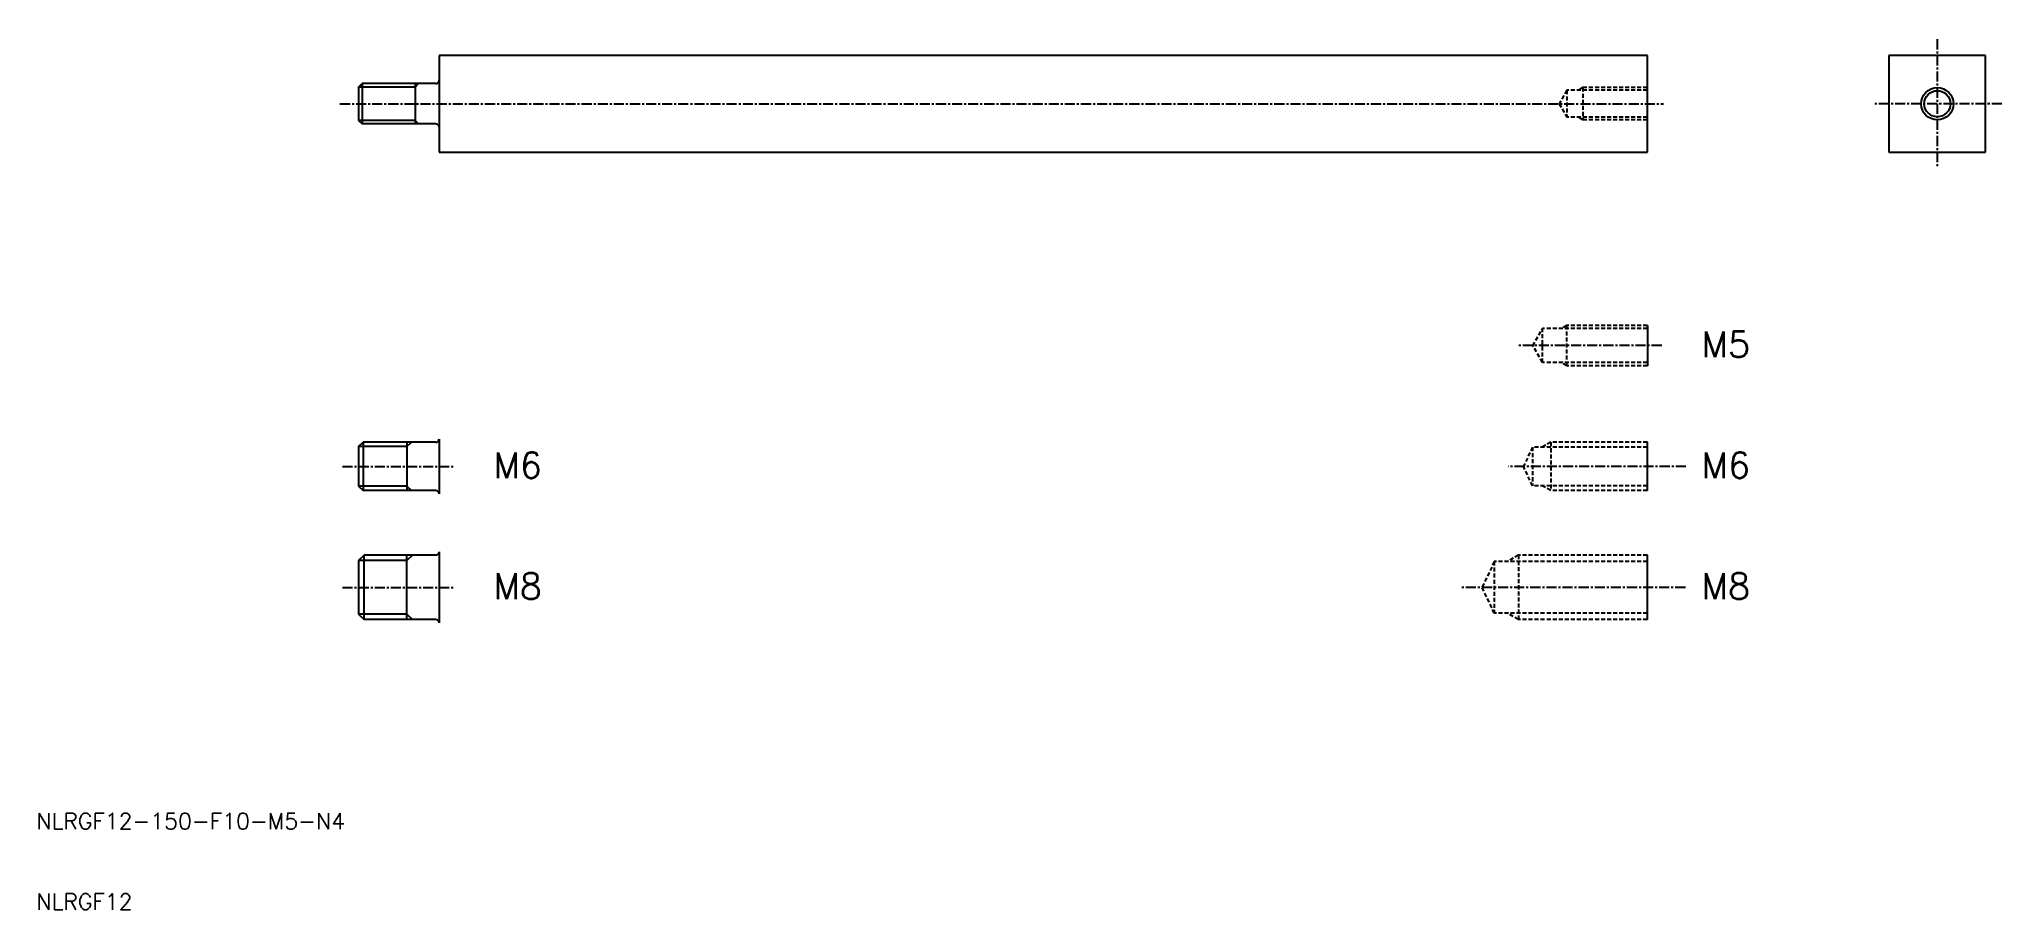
# Model space of a CAD drawing. Extents: x 10 to 254, y 10 to 118.
import ezdxf

# ---------------------------------------------------------------- set-up
doc = ezdxf.new("R2010")
doc.units = 0
doc.linetypes.add('CENTER', pattern=[2, 1.25, -0.25, 0.25, -0.25])
doc.linetypes.add('DASHED', pattern=[0.75, 0.5, -0.25])
doc.layers.get('0').update_dxf_attribs({"linetype": 'CONTINUOUS'})
doc.layers.add('CENTER', color=1, linetype='CENTER')
doc.styles.get("Standard").update_dxf_attribs({"font": 'txt.shx'})

msp = doc.modelspace()

# ---------------------------------------------------------------- linework, layer by layer
at = {"color": 7, "linetype": 'CONTINUOUS'}
for p, q in [((210, 116), (60, 116)), ((60, 116), (60, 104)), ((210, 104), (210, 116)), ((252, 116), (240, 116)), ((240, 116), (240, 104)), ((252, 104), (252, 116)), ((50, 112.07), (50.43, 112.5)), ((59.6, 112.5), (50.43, 112.5)), ((50.43, 112.5), (50.43, 107.5)), ((57, 112.5), (57, 107.5)), ((50, 112.07), (50, 107.93)), ((50, 107.93), (50.43, 107.5)), ((59.6, 107.5), (50.43, 107.5)), ((60, 104), (210, 104)), ((240, 104), (252, 104)), ((210, 82.5), (210, 77.5)), ((60, 68.4), (60, 61.6)), ((50, 67.46), (50.54, 68)), ((50, 67.46), (50, 62.54)), ((59.6, 68), (50.54, 68)), ((50.54, 68), (50.54, 62)), ((56, 68), (56, 62)), ((210, 62), (210, 68)), ((50, 62.54), (50.54, 62)), ((59.6, 62), (50.54, 62)), ((50.68, 54), (50, 53.32)), ((59.6, 54), (50.68, 54)), ((50.68, 46), (50.68, 54)), ((56, 46), (56, 54)), ((60, 54.4), (60, 45.6)), ((210, 46), (210, 54)), ((50, 53.32), (50, 46.68)), ((50, 46.68), (50.68, 46)), ((59.6, 46), (50.68, 46))]:
    msp.add_line(p, q, dxfattribs=at)
at = {"color": 3, "linetype": 'CONTINUOUS'}
for p, q in [((57, 112.07), (57.43, 112.5)), ((57, 112.07), (50, 112.07)), ((57, 107.93), (50, 107.93)), ((57, 107.93), (57.43, 107.5)), ((56, 67.46), (50, 67.46)), ((56, 67.46), (56.54, 68)), ((56, 62.54), (50, 62.54)), ((56, 62.54), (56.54, 62)), ((56.68, 54), (56, 53.32)), ((56, 53.32), (50, 53.32)), ((56, 46.68), (50, 46.68)), ((56, 46.68), (56.68, 46))]:
    msp.add_line(p, q, dxfattribs=at)
at = {"color": 3, "linetype": 'DASHED'}
for p, q in [((200, 111.67), (199.04, 110)), ((199.04, 110), (200, 108.33)), ((200, 111.67), (200, 108.33)), ((210, 111.67), (200, 111.67)), ((202, 112), (201.42, 111.67)), ((202, 112), (202, 108)), ((210, 112), (202, 112)), ((210, 108.33), (200, 108.33)), ((202, 108), (201.42, 108.33)), ((210, 108), (202, 108)), ((195.79, 80), (197, 82.1)), ((210, 82.1), (197, 82.1)), ((197, 77.9), (197, 82.1)), ((200, 82.5), (199.31, 82.1)), ((210, 82.5), (200, 82.5)), ((200, 77.5), (200, 82.5)), ((197, 77.9), (195.79, 80)), ((210, 77.9), (197, 77.9)), ((200, 77.5), (199.31, 77.9)), ((210, 77.5), (200, 77.5)), ((195.75, 67.4), (194.61, 65)), ((210, 67.4), (195.75, 67.4)), ((195.75, 67.4), (195.75, 62.6)), ((198, 68), (196.96, 67.4)), ((210, 68), (198, 68)), ((198, 68), (198, 62)), ((195.75, 62.6), (194.61, 65)), ((210, 62.6), (195.75, 62.6)), ((198, 62), (196.96, 62.6)), ((210, 62), (198, 62)), ((194, 54), (192.61, 53.2)), ((210, 54), (194, 54)), ((194, 54), (194, 46)), ((191, 53.2), (189.48, 50)), ((210, 53.2), (191, 53.2)), ((191, 53.2), (191, 46.8)), ((191, 46.8), (189.48, 50)), ((210, 46.8), (191, 46.8)), ((194, 46), (192.61, 46.8)), ((210, 46), (194, 46))]:
    msp.add_line(p, q, dxfattribs=at)
at = {"color": 3, "linetype": 'CONTINUOUS'}
msp.add_circle((246, 110), 2, dxfattribs=at)
at = {"color": 7, "linetype": 'CONTINUOUS'}
msp.add_circle((246, 110), 1.62, dxfattribs=at)
for centre, start, end in [((59.6, 112.9), 270, 0), ((59.6, 107.1), 0, 90), ((59.6, 68.4), 270, 0), ((59.6, 61.6), 0, 90), ((59.6, 54.4), 270, 0), ((59.6, 45.6), 0, 90)]:
    msp.add_arc(centre, 0.4, start, end, dxfattribs=at)
at = {"layer": 'CENTER', "color": 1, "linetype": 'CENTER'}
for p, q in [((246, 118), (246, 102)), ((47.68, 110), (212, 110)), ((254, 110), (238, 110)), ((211.78, 80), (194.03, 80)), ((48, 65), (62, 65)), ((214.77, 65), (192.72, 65)), ((48, 50), (62, 50)), ((214.72, 50), (186.94, 50))]:
    msp.add_line(p, q, dxfattribs=at)

# ---------------------------------------------------------------- texts
at = {"color": 7, "linetype": 'CONTINUOUS'}
for s, height, p in [('M5', 3.2, (216.72, 78.55)), ('M6', 3.2, (66.72, 63.55)), ('M6', 3.2, (216.72, 63.55)), ('M8', 3.2, (66.72, 48.55)), ('M8', 3.2, (216.72, 48.55)), ('NLRGF12-150-F10-M5-N4', 2, (10, 20)), ('NLRGF12', 2, (10, 10))]:
    msp.add_text(s, height=height, dxfattribs=at).set_placement(p)

doc.saveas('drawing.dxf')
